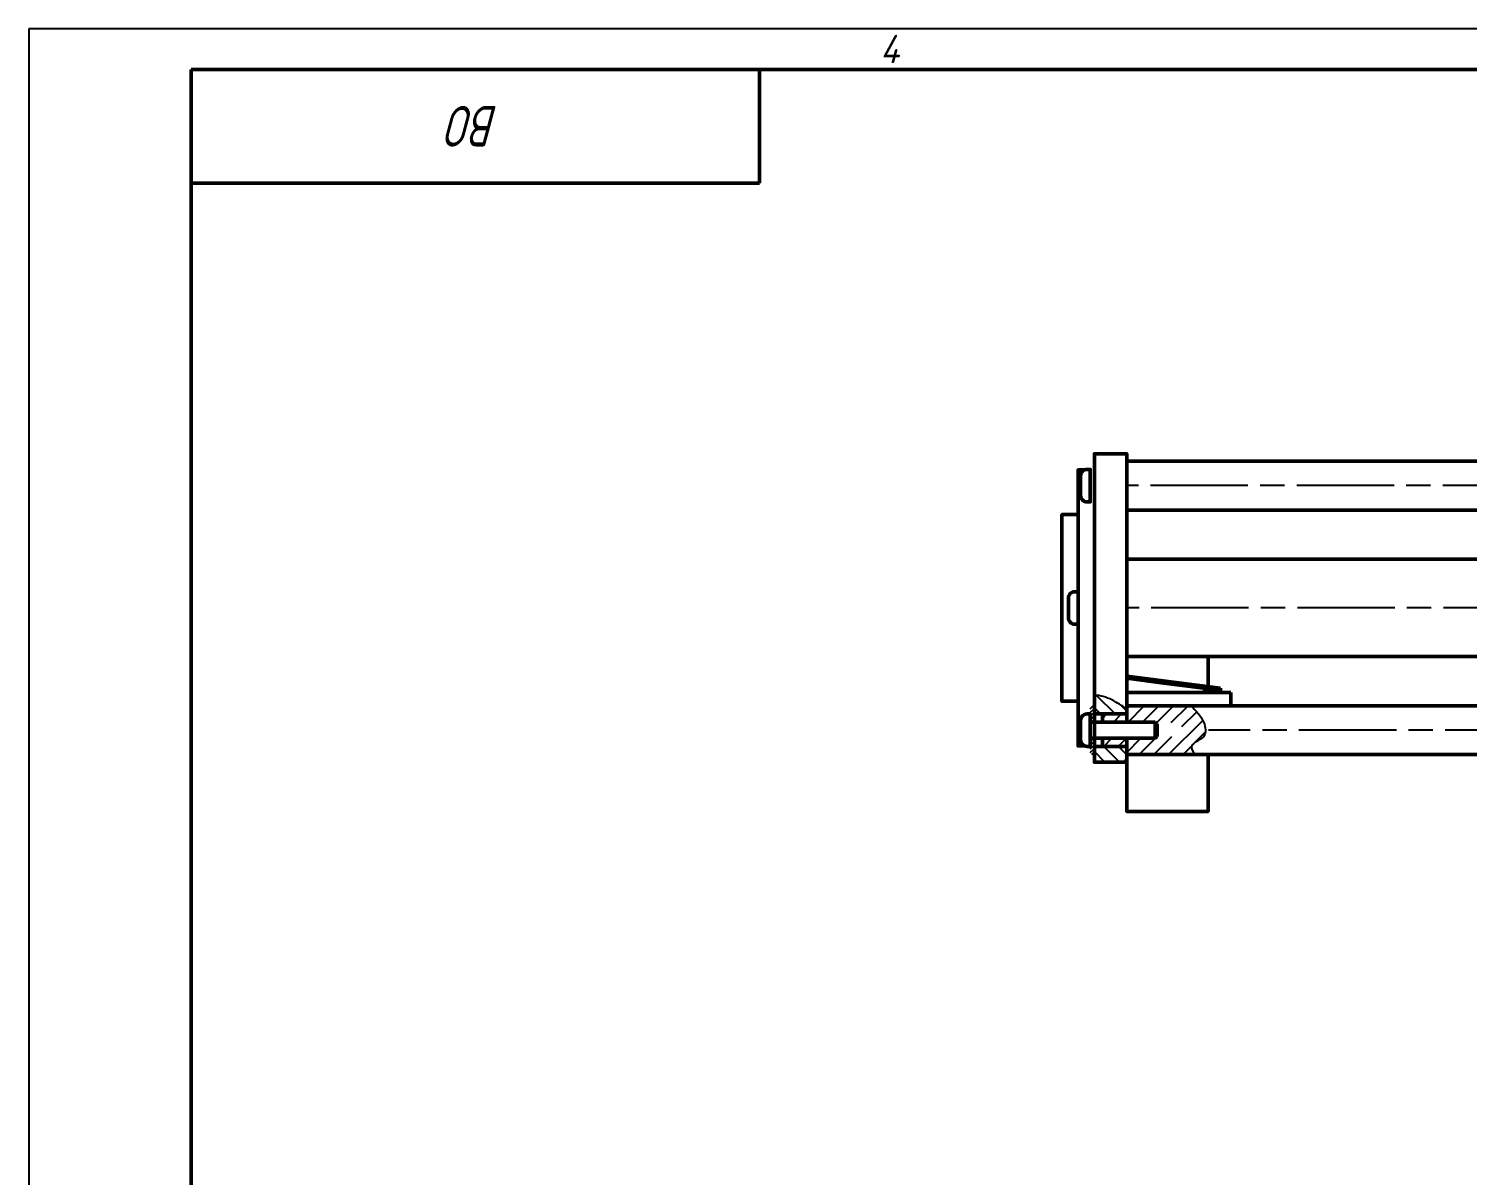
# Model space of a CAD drawing. Header units: millimetres. Extents: x 0 to 841, y -77 to 853.
# Drawn here: x 0 to 177.2, y 452.8 to 594 of the extents above; entities that cross this region are included whole.
import ezdxf
from ezdxf.enums import TextEntityAlignment as Align

# ---------------------------------------------------------------- set-up
doc = ezdxf.new("R2010")
doc.units = ezdxf.units.MM
doc.linetypes.add('AM_ISO08W050', pattern=[18, 12, -1.5, 3, -1.5])
for name, color, linetype, lineweight in [('AM_7', 4, 'AM_ISO08W050', 25), ('AM_8', 1, 'Continuous', 25), ('AM_BOR', 7, 'Continuous', 50), ('основные', 7, 'Continuous', 50), ('тонкие', 2, 'Continuous', 25)]:
    doc.layers.add(name, color=color, linetype=linetype, lineweight=lineweight)
doc.styles.add('ACGOSTTS', font='geniso.shx', dxfattribs={"oblique": 15})
pattern_1 = [(45, (463.768, 147.2954), (-0.8980256, 0.8980256), [])]

# ---------------------------------------------------------------- blocks, each defined once
blk = doc.blocks.new('GOST_A1_LANDSCAPE')
at = {"layer": 'AM_BOR', "color": 1, "lineweight": 25}
for p, q in [((841, 594), (0, 594)), ((0, 594), (0, 0))]:
    blk.add_line(p, q, dxfattribs=at)
at = {"layer": 'AM_BOR', "color": 7, "lineweight": 50}
for p, q in [((836, 589), (20, 589)), ((20, 589), (20, 5))]:
    blk.add_line(p, q, dxfattribs=at)
at = {"layer": 'AM_BOR', "color": 1, "lineweight": 25, "style": 'ACGOSTTS', "oblique": 15}
blk.add_text('4', height=3.5, dxfattribs=at).set_placement((106, 591.5), align=Align.MIDDLE_CENTER)
blk = doc.blocks.new('GOST_EXT3_L')
at = {"layer": 'AM_BOR', "color": 7, "lineweight": 50}
for p, q in [((0, 0), (70, 0)), ((0, -14), (0, 0)), ((70, 0), (70, -14)), ((70, -14), (0, -14))]:
    blk.add_line(p, q, dxfattribs=at)
at = {"layer": 'AM_BOR', "color": 2, "lineweight": 25, "style": 'ACGOSTTS', "oblique": 15, "width": 0.8}
blk.add_attdef('GEN-TITLE-PARTNO{11.7}', text='', height=5, rotation=180, dxfattribs=at).set_placement((35, -7), align=Align.MIDDLE_CENTER)

msp = doc.modelspace()

# ---------------------------------------------------------------- hatches: boundary and pattern name
at = {"layer": 'AM_8'}
h = msp.add_hatch(dxfattribs=at)
h.set_pattern_fill('ANSI31', color=256, scale=0.1, style=0)
h.set_pattern_definition([(45, (463.76797, 147.29537), (-0.2245064, 0.2245064), [])])
h.paths.add_polyline_path([(130.74, 510.6), (131.24, 510.6), (131.24, 508.6), (130.74, 508.6)])
h.paths.add_polyline_path([(130.74, 506.6), (131.24, 506.6), (131.24, 504.6), (130.74, 504.6)])
h = msp.add_hatch(dxfattribs=at)
h.set_pattern_fill('ANSI31', color=256, scale=0.4, angle=90, style=0)
h.set_pattern_definition([(135, (463.768, 147.2954), (-0.8980256, -0.8980256), [])])
edge = h.paths.add_edge_path()
edge.add_spline(control_points=[(131.24, 511.9), (131.99, 511.9), (133.44, 511.41), (134.64, 510.6), (135.24, 510.2)], knot_values=[0, 0, 0, 0, 2.207493, 4.376087, 4.376087, 4.376087, 4.376087], degree=3, periodic=0)
edge.add_line((135.24, 510.2), (135.24, 509.6))
edge.add_line((135.24, 509.6), (132.24, 509.6))
edge.add_line((132.24, 509.6), (131.24, 509.6))
edge.add_line((131.24, 509.6), (131.24, 511.9))
edge = h.paths.add_edge_path()
edge.add_line((131.24, 505.6), (132.24, 505.6))
edge.add_line((132.24, 505.6), (135.24, 505.6))
edge.add_line((135.24, 505.6), (135.24, 504.6))
edge.add_line((135.24, 504.6), (135.24, 504.04))
edge.add_spline(control_points=[(135.24, 504.04), (135.08, 503.91), (134.92, 503.79), (134.75, 503.66)], knot_values=[23.381667, 23.381667, 23.381667, 23.381667, 23.830196, 23.830196, 23.830196, 23.830196], degree=3, periodic=0)
edge.add_line((134.75, 503.66), (131.24, 503.66))
edge.add_line((131.24, 503.66), (131.24, 505.6))
h = msp.add_hatch(dxfattribs=at)
h.set_pattern_fill('ANSI31', color=256, scale=0.4, style=0)
h.set_pattern_definition(pattern_1)
edge = h.paths.add_edge_path()
edge.add_line((141.84, 508.39), (142.3, 507.6))
edge.add_line((142.3, 507.6), (144.92, 507.6))
edge.add_spline(control_points=[(144.92, 507.6), (144.91, 507.91), (144.57, 509.2), (143.74, 510), (143.13, 510.6)], knot_values=[0, 0, 0, 0, 0.891716, 3.48734, 3.48734, 3.48734, 3.48734], degree=3, periodic=0)
edge.add_line((143.13, 510.6), (135.24, 510.6))
edge.add_line((135.24, 510.6), (135.24, 509.6))
edge.add_line((135.24, 509.6), (135.24, 508.6))
edge.add_line((135.24, 508.6), (140.24, 508.6))
edge.add_line((140.24, 508.6), (141.84, 508.39))
edge = h.paths.add_edge_path()
edge.add_spline(control_points=[(143.59, 504.6), (143.37, 504.96), (142.77, 505.98), (144.73, 506.42), (144.93, 507.32), (144.92, 507.6)], knot_values=[3.48734, 3.48734, 3.48734, 3.48734, 4.551286, 6.492037, 7.297854, 7.297854, 7.297854, 7.297854], degree=3, periodic=0)
edge.add_line((144.92, 507.6), (142.3, 507.6))
edge.add_line((142.3, 507.6), (141.84, 506.82))
edge.add_line((141.84, 506.82), (140.64, 506.82))
edge.add_line((140.64, 506.82), (140.24, 506.6))
edge.add_line((140.24, 506.6), (135.24, 506.6))
edge.add_line((135.24, 506.6), (135.24, 505.6))
edge.add_line((135.24, 505.6), (135.24, 504.6))
edge.add_line((135.24, 504.6), (143.59, 504.6))
h = msp.add_hatch(dxfattribs=at)
h.set_pattern_fill('ANSI31', color=256, scale=0.4)
h.set_pattern_definition(pattern_1)
h.paths.add_polyline_path([(135.24, 509.6), (132.24, 509.6), (132.24, 508.6), (135.24, 508.6)])
h.paths.add_polyline_path([(135.24, 505.6), (135.24, 506.6), (132.24, 506.6), (132.24, 505.6)])

# ---------------------------------------------------------------- linework, layer by layer
at = {"layer": 'AM_7'}
for p, q in [((258.16, 537.72), (135.24, 537.72)), ((186.24, 522.66), (135.24, 522.66)), ((240.44, 507.6), (145.3, 507.6))]:
    msp.add_line(p, q, dxfattribs=at)
at = {"layer": 'основные'}
for p, q in [((146.72, 512.78), (135.24, 514.27)), ((144.79, 512.23), (144.79, 512.42)), ((145.39, 512.23), (144.79, 512.23)), ((145.39, 512.42), (145.39, 512.23)), ((146.79, 512.77), (146.72, 512.78)), ((146.79, 512.23), (146.79, 512.77)), ((131.27, 508.6), (130.74, 508.6)), ((138.74, 508.6), (130.74, 508.6)), ((132.24, 509.6), (131.24, 509.6)), ((135.24, 509.6), (132.24, 509.6)), ((132.24, 509.6), (132.24, 508.6)), ((135.24, 509.6), (135.24, 508.6)), ((138.74, 506.6), (138.74, 508.6)), ((138.74, 508.6), (138.74, 508.39)), ((138.74, 508.6), (138.97, 508.39)), ((138.74, 508.39), (138.74, 506.82)), ((138.97, 506.82), (138.74, 506.6)), ((138.74, 506.82), (138.74, 506.6)), ((138.97, 506.82), (138.97, 508.39)), ((131.27, 506.6), (130.74, 506.6)), ((130.74, 506.6), (138.74, 506.6)), ((132.24, 505.6), (131.24, 505.6)), ((132.24, 505.6), (132.24, 506.6)), ((135.24, 505.6), (132.24, 505.6)), ((135.24, 505.6), (135.24, 506.6))]:
    msp.add_line(p, q, dxfattribs=at)
for points in [[(135.24, 510.2), (135.24, 541.66), (131.24, 541.66), (131.24, 503.66), (135.24, 503.66), (135.24, 505.16)], [(255.24, 538.72), (255.24, 540.72), (135.24, 540.72), (135.24, 534.72), (185.24, 534.72)], [(130.04, 539.66), (129.24, 539.66), (129.24, 505.66), (130.04, 505.66)], [(131.24, 505.66), (131.24, 539.66)], [(186.24, 528.66), (135.24, 528.66), (135.24, 516.66), (186.24, 516.66)], [(135.24, 508.6), (135.24, 517.6)], [(145.24, 516.66), (145.24, 512.97)], [(146.64, 512.23), (146.64, 512.52), (139.45, 513.45), (135.24, 514)], [(145.24, 512.7), (145.24, 512.68)], [(205.24, 510.6), (135.24, 510.6), (135.24, 509.6)], [(145.24, 504.6), (145.24, 497.6), (135.24, 497.6), (135.24, 506.6)], [(135.24, 505.6), (135.24, 504.6), (205.24, 504.6)]]:
    msp.add_lwpolyline(points, dxfattribs=at)
for points in [[(129.54, 537.22), (129.54, 536.52, 0.414214), (130.34, 535.72), (130.74, 535.72), (130.74, 539.72), (130.34, 539.72, 0.414214), (129.54, 538.92), (129.54, 537.22)], [(128.04, 522.16), (128.04, 521.46, 0.414214), (128.84, 520.66), (129.24, 520.66), (129.24, 524.66), (128.84, 524.66, 0.414214), (128.04, 523.86), (128.04, 522.16)], [(129.54, 507.1), (129.54, 506.4, 0.414214), (130.34, 505.6), (130.74, 505.6), (130.74, 509.6), (130.34, 509.6, 0.414214), (129.54, 508.8), (129.54, 507.1)]]:
    msp.add_lwpolyline(points, format="xyb", dxfattribs=at)
for points in [[(129.24, 534.16), (127.24, 534.16), (127.24, 511.16), (129.24, 511.16)], [(148.04, 512.23), (135.24, 512.23), (135.24, 510.6), (148.04, 510.6)]]:
    msp.add_lwpolyline(points, close=True, dxfattribs=at)
msp.add_arc((145.09, 512.42), 0.3, 360, 180, dxfattribs=at)
at = {"layer": 'тонкие'}
msp.add_open_spline([(135.24, 510.2), (134.64, 510.6), (133.44, 511.41), (131.99, 511.9), (131.24, 511.9)], degree=3, knots=[0, 0, 0, 0, 2.168593, 4.376087, 4.376087, 4.376087, 4.376087], dxfattribs=at)
msp.add_spline([(143.13, 510.6), (144.71, 508.54), (144.71, 506.84), (143.21, 505.6), (143.59, 504.6)], degree=3, dxfattribs=at)
msp.add_open_spline([(134.75, 503.66), (134.92, 503.79), (135.08, 503.91), (135.24, 504.04)], degree=3, dxfattribs=at)

# ---------------------------------------------------------------- block references
at = {"layer": 'основные', "lineweight": 0}
msp.add_blockref('GOST_A1_LANDSCAPE', (0, 0), dxfattribs=at)
msp.add_blockref('GOST_EXT3_L', (20, 589), dxfattribs=at).add_auto_attribs({'GEN-TITLE-PARTNO{11.7}': 'ВО'})

doc.saveas('drawing.dxf')
